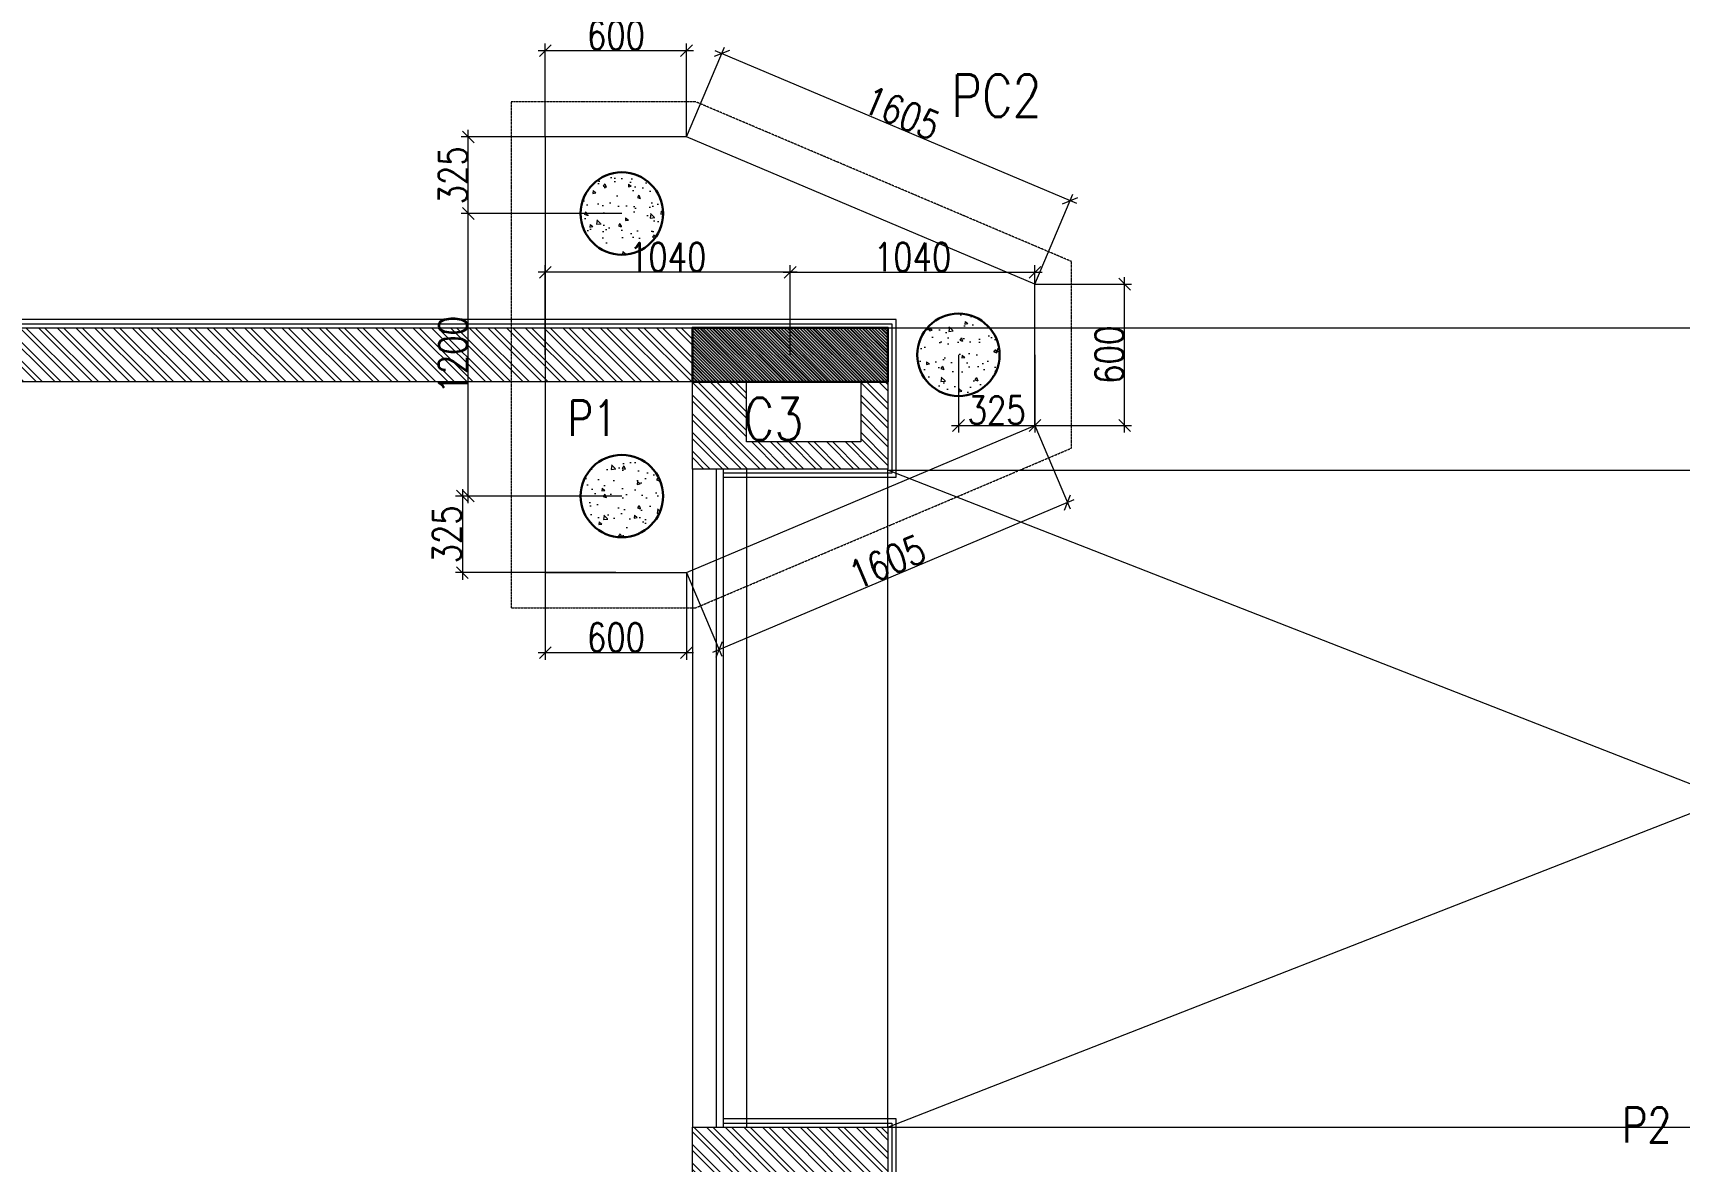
# Model space of a CAD drawing. Header units: metres. Extents: x 5205117 to 5948571, y 646915 to 1143748.
# Drawn here: x 5316880 to 5323873, y 800098 to 804888 of the extents above; entities that cross this region are included whole.
import ezdxf

# ---------------------------------------------------------------- set-up
doc = ezdxf.new("R2010")
doc.units = ezdxf.units.M
doc.header["$MEASUREMENT"] = 0
doc.header["$PDMODE"] = 35
doc.header["$PDSIZE"] = 10
doc.linetypes.add('DASHED', pattern=[0.75, 0.5, -0.25])
doc.linetypes.add('HIDDEN', pattern=[0.375, 0.25, -0.125])
doc.layers.get('0').update_dxf_attribs({"color": 1, "linetype": 'DASHED', "lineweight": 30})
doc.layers.add('A-GF', color=8, linetype='Continuous', lineweight=0, transparency=0.5)
for name, color, linetype, lineweight in [('dim start point', 10, 'Continuous', 0), ('S-COLUMN & WALL', 5, 'Continuous', 30), ('S-COLUMN_H', 250, 'Continuous', 0), ('S-FOUND-EXCAVATION', 253, 'HIDDEN', 0), ('S-FOUND-FOOTING', 7, 'Continuous', 15), ('S-PILE', 96, 'Continuous', 30), ('S-TEXT', 7, 'Continuous', 0), ('S-TEXT COL.', 1, 'Continuous', 0), ('S-TEXT PILE', 7, 'Continuous', 0)]:
    doc.layers.add(name, color=color, linetype=linetype, lineweight=lineweight)
doc.styles.add('C-ROOM', font='arial.ttf')
doc.styles.add('SETU 1', font='romans.shx', dxfattribs={"width": 0.8})
doc.dimstyles.new('A-DIM 100', dxfattribs={"dimscale": 100, "dimtxt": 2.5, "dimasz": 1.5, "dimexe": 1, "dimexo": 1, "dimgap": 0.5, "dimtad": 1, "dimdec": 0, "dimrnd": 5, "dimzin": 3, "dimdsep": 46, "dimtxsty": 'C-ROOM', "dimblk1": 'ARCHTICK', "dimblk2": 'ARCHTICK', "dimsah": 1, "dimcen": 1.5, "dimdle": 1, "dimclrd": 256, "dimclre": 256, "dimclrt": 256, "dimadec": 0, "dimazin": 0, "dimtfac": 0.6, "dimtdec": 0, "dimtofl": 0, "dimtmove": 1, "dimatfit": 3, "dimfxl": 1, "dimtolj": 1, "dimtzin": 0, "dimlwd": -1, "dimlwe": -1, "dimarcsym": 0})

# ---------------------------------------------------------------- blocks, each defined once
blk = doc.blocks.new('GBFB')
at = {"layer": 'A-GF', "ltscale": 5}
h = blk.add_hatch(dxfattribs=at)
h.set_pattern_fill('ANSI32', color=256, scale=150)
h.set_pattern_definition([(45, (2305818.317735393, 430359.1083499617), (-39.7747564417433, 39.7747564417433), []), (45, (2305844.834239643, 430359.1083499617), (-39.7747564417433, 39.7747564417433), [])])
h.paths.add_polyline_path([(2613559.22199503, 713331.9033151702), (2613559.22199503, 714066.9033151699), (2618134.221995029, 714066.9033151697), (2618134.221995029, 713331.9033151702), (2618364.22199503, 713331.9033151702), (2618364.22199503, 713951.9033151697), (2621064.221995032, 713951.9033151699), (2621064.221995032, 713331.9033151702), (2621294.221995032, 713331.9033151702), (2621294.221995032, 714181.9033151697), (2612581.72199503, 714181.9033151699), (2612581.72199503, 714081.9033151702), (2612481.72199503, 714081.9033151702), (2612481.72199503, 714181.9033151702), (2611504.22199503, 714181.9033151699), (2611504.22199503, 712216.9033151701), (2613559.22199503, 712216.9033151701), (2613559.22199503, 712331.9033151701), (2611734.22199503, 712331.9033151701), (2611734.22199503, 713951.9033151697), (2613329.22199503, 713951.9033151697), (2613329.22199503, 713331.9033151702)])
h.paths.add_polyline_path([(2622409.221995032, 713556.90331517), (2622614.22199503, 713556.90331517), (2622614.22199503, 713951.9033151701), (2622409.221995032, 713951.9033151701)], flags=16)
h.paths.add_polyline_path([(2623099.221995032, 714181.9033151701), (2623099.221995032, 713951.9033151701), (2622729.22199503, 713951.9033151701), (2622729.22199503, 713556.9033151701), (2623099.221995032, 713556.9033151701), (2623099.221995032, 713441.9033151701), (2622409.221995032, 713441.9033151701), (2622409.221995032, 713331.9033151702), (2622294.221995032, 713331.9033151702), (2622294.221995032, 714181.9033151701)], flags=17)
h.paths.add_polyline_path([(2630534.22199503, 706806.9033151697), (2628524.22199503, 706806.9033151697), (2628524.22199503, 706181.9033151697), (2628409.22199503, 706181.9033151697), (2628409.22199503, 707036.9033151699), (2630764.22199503, 707036.9033151699), (2630764.22199503, 703411.9033151699), (2626104.22199503, 703411.9033151699), (2626104.22199503, 704011.9033151697), (2626704.22199503, 704011.9033151697), (2626704.22199503, 706806.9033151697), (2626104.22199503, 706806.9033151697), (2626104.22199503, 708786.9033151701), (2626934.221995029, 708786.9033151701), (2626934.221995029, 707036.9033151699), (2627384.22199503, 707036.9033151699), (2627384.22199503, 706806.9033151697), (2626934.221995029, 706806.9033151697), (2626934.221995029, 705281.9033151696), (2628524.22199503, 705281.9033151696), (2628524.22199503, 705051.9033151697), (2626934.221995029, 705051.9033151697), (2626934.221995029, 703641.9033151699), (2630534.22199503, 703641.9033151699)])
h.paths.add_polyline_path([(2626334.221995029, 714181.9033151701), (2627304.22199503, 714181.9033151701), (2627304.22199503, 713951.9033151701), (2626934.221995029, 713951.9033151701), (2626934.221995029, 711316.9033151701), (2628734.22199503, 711316.9033151701), (2628734.22199503, 711916.9033151701), (2628849.22199503, 711916.9033151701), (2628849.22199503, 711316.9033151701), (2630649.22199503, 711316.9033151701), (2630649.22199503, 711916.9033151701), (2630764.22199503, 711916.9033151699), (2630764.22199503, 711086.9033151701), (2618134.22199503, 711086.90331517), (2618134.221995029, 712331.9033151694), (2618364.22199503, 712331.9033151694), (2618364.22199503, 711316.9033151701), (2622294.221995032, 711316.9033151701), (2622294.221995032, 712431.9033151697), (2622409.221995032, 712431.9033151697), (2622409.221995032, 711316.9033151703), (2625159.22199503, 711316.9033151703), (2625159.22199503, 712531.9033151702), (2625274.22199503, 712531.9033151702), (2625274.22199503, 711316.9033151703), (2626704.22199503, 711316.9033151701), (2626704.22199503, 713441.9033151701), (2625274.22199503, 713441.9033151701), (2625274.22199503, 713331.9033151702), (2625159.22199503, 713331.9033151702), (2625159.22199503, 713556.9033151701), (2626704.22199503, 713556.9033151701), (2626704.22199503, 713951.9033151701), (2626334.221995029, 713951.9033151701)])
h.paths.add_polyline_path([(2613029.22199503, 703411.9033151699), (2613029.22199503, 704011.9033151697), (2611504.22199503, 704011.9033151697), (2611504.22199503, 703411.9033151699)])
h.paths.add_polyline_path([(2613329.22199503, 703411.9033151699), (2618964.22199503, 703411.9033151696), (2618964.22199503, 704011.9033151697), (2618134.221995029, 704011.9033151697), (2618134.221995029, 703641.9033151696), (2613559.22199503, 703641.9033151699), (2613559.22199503, 704011.9033151697), (2613329.22199503, 704011.9033151697)])
h.paths.add_polyline_path([(2618364.22199503, 703896.9033151696), (2618364.22199503, 703641.9033151696), (2618849.22199503, 703641.9033151696), (2618849.22199503, 703896.9033151696)], flags=16)
h.paths.add_polyline_path([(2611734.22199503, 703641.9033151699), (2611734.22199503, 703896.9033151699), (2612799.221995029, 703896.9033151699), (2612799.221995029, 703641.9033151699)], flags=16)
h.paths.add_polyline_path([(2618964.22199503, 706806.9033151697), (2618964.22199503, 708786.9033151701), (2618134.221995029, 708786.9033151701), (2618134.221995029, 706806.9033151697)])
h.paths.add_polyline_path([(2618849.22199503, 707036.9033151696), (2618849.22199503, 708556.9033151699), (2618364.22199503, 708556.9033151699), (2618364.22199503, 707036.9033151696)], flags=16)
h.paths.add_polyline_path([(2635594.22199503, 714181.9033151701), (2628204.22199503, 714181.9033151701), (2628204.22199503, 713951.9033151701), (2628734.22199503, 713951.9033151701), (2628734.22199503, 712816.9033151701), (2628849.22199503, 712816.9033151701), (2628849.22199503, 713951.9033151701), (2630649.22199503, 713951.9033151701), (2630649.22199503, 712916.9033151701), (2630764.22199503, 712916.9033151701), (2630764.22199503, 713951.9033151701), (2635364.221995029, 713951.9033151701), (2635364.221995029, 713581.9033151701), (2635594.22199503, 713581.9033151701)])
h.paths.add_polyline_path([(2613559.22199503, 710716.9033151702), (2613559.22199503, 711316.9033151701), (2611504.22199503, 711316.9033151701), (2611504.22199503, 710716.9033151702)])
h.paths.add_polyline_path([(2613329.22199503, 710831.9033151701), (2613329.22199503, 711086.9033151701), (2611734.22199503, 711086.9033151701), (2611734.22199503, 710831.9033151701)], flags=16)
h.paths.add_polyline_path([(2635364.221995029, 709856.9033151701), (2630764.22199503, 709856.9033151701), (2630764.22199503, 708556.9033151699), (2630534.22199503, 708556.9033151699), (2630534.22199503, 710086.9033151702), (2635364.221995029, 710086.9033151702), (2635364.221995029, 710456.9033151701), (2635594.22199503, 710456.9033151701), (2635594.22199503, 709856.9033151701)])
h.paths.add_polyline_path([(2626219.22199503, 707036.9033151699), (2626704.22199503, 707036.9033151699), (2626704.22199503, 708556.9033151699), (2626219.22199503, 708556.9033151699)], flags=16)
h.paths.add_polyline_path([(2637419.22199503, 709856.9033151701), (2635894.22199503, 709856.9033151701), (2635894.22199503, 710456.9033151701), (2637419.22199503, 710456.9033151701)])
h.paths.add_polyline_path([(2637189.22199503, 710086.9033151702), (2636009.22199503, 710086.9033151702), (2636009.22199503, 710341.9033151701), (2637189.22199503, 710341.9033151701)], flags=16)
h.paths.add_polyline_path([(2637419.22199503, 714181.9033151699), (2635894.22199503, 714181.9033151699), (2635894.22199503, 713581.9033151699), (2637419.22199503, 713581.9033151699)])
h.paths.add_polyline_path([(2637189.22199503, 713951.90331517), (2636009.22199503, 713951.90331517), (2636009.22199503, 713696.90331517), (2637189.22199503, 713696.90331517)], flags=16)
h.paths.add_polyline_path([(2633144.22199503, 709556.9033151702), (2633144.22199503, 708556.9033151699), (2632914.221995029, 708556.9033151699), (2632914.221995029, 709556.9033151702)], flags=0)
h.paths.add_polyline_path([(2633144.22199503, 703411.9033151699), (2632914.221995029, 703411.9033151699), (2632914.221995029, 707036.9033151699), (2633144.22199503, 707036.9033151699)])
h.paths.add_polyline_path([(2626704.22199503, 703896.9033151696), (2626219.22199503, 703896.9033151696), (2626219.22199503, 703641.9033151699), (2626704.22199503, 703641.9033151699)], flags=16)
at = {"layer": 'A-GF', "ltscale": 100}
h = blk.add_hatch(dxfattribs=at)
h.set_pattern_fill('ANSI31', color=256, scale=75)
h.set_pattern_definition([(45, (1999356.026596897, 443833.9590000218), (-6.629126073623882, 6.629126073623883), [])])
h.paths.add_polyline_path([(2618964.22199503, 703411.9033151701), (2618964.22199503, 703641.9033151701), (2618134.221995029, 703641.9033151702), (2618134.221995029, 703411.9033151703)])
at = {"layer": 'A-GF', "ltscale": 5}
for p, q in [((2618134.221995029, 704011.9033151697), (2618134.221995029, 706806.9033151697)), ((2618234.22199503, 704011.9033151697), (2618234.22199503, 706806.9033151697)), ((2618264.22199503, 704011.9033151697), (2618264.22199503, 706806.9033151697)), ((2618364.22199503, 704011.9033151697), (2618364.22199503, 706806.9033151697)), ((2618964.22199503, 706806.9033151697), (2626104.22199503, 706806.9033151697)), ((2618964.22199503, 706806.9033151697), (2626104.22199503, 706806.9033151697)), ((2618964.22199503, 706806.9033151697), (2618964.22199503, 704011.9033151697)), ((2618964.22199503, 706806.9033151697), (2626104.22199503, 704016.9033151697)), ((2626104.22199503, 706806.9033151697), (2618964.221995028, 704016.9033151697)), ((2618964.221995028, 703411.9033151699), (2626104.22199503, 703411.9033151699))]:
    blk.add_line(p, q, dxfattribs=at)
for points in [[(2618964.22199503, 706806.9033151697), (2618964.22199503, 708786.9033151701), (2618134.221995029, 708786.9033151701), (2618134.221995029, 706806.9033151697)], [(2613329.22199503, 703411.9033151699), (2618964.22199503, 703411.9033151696), (2618964.22199503, 704011.9033151697), (2618134.221995029, 704011.9033151697), (2618134.221995029, 703641.9033151696), (2613559.22199503, 703641.9033151699), (2613559.22199503, 704011.9033151697), (2613329.22199503, 704011.9033151697)], [(2618364.22199503, 703896.9033151696), (2618364.22199503, 703641.9033151696), (2618849.22199503, 703641.9033151696), (2618849.22199503, 703896.9033151696)]]:
    blk.add_lwpolyline(points, close=True, dxfattribs=at)
at = {"layer": 'A-GF', "ltscale": 5, "flags": 128}
for points in [[(2618999.221995029, 708656.9033151703), (2618999.221995029, 706771.90331517), (2618264.22199503, 706771.90331517), (2618264.22199503, 706789.90331517), (2618981.22199503, 706789.90331517), (2618981.22199503, 708656.9033151703)], [(2618264.22199503, 704028.9033151701), (2618264.22199503, 704046.9033151701), (2618999.221995029, 704046.9033151701), (2618999.22199503, 703376.9033151699), (2613294.22199503, 703376.9033151699), (2613294.22199503, 704046.9033151701), (2613429.22199503, 704046.9033151701), (2613429.22199503, 704028.9033151701), (2613312.22199503, 704028.9033151701), (2613312.22199503, 703394.9033151697), (2618981.22199503, 703394.9033151699), (2618981.22199503, 704028.9033151701)], [(2618964.22199503, 703411.9033151701), (2618964.22199503, 703641.9033151701), (2618134.221995029, 703641.9033151702), (2618134.221995029, 703411.9033151703)]]:
    blk.add_lwpolyline(points, close=True, dxfattribs=at)
at = {"layer": 'A-GF', "ltscale": 5}
blk.add_lwpolyline([(2618964.22199503, 706806.9033151697), (2618964.22199503, 704016.9033151697), (2626104.22199503, 704016.9033151697), (2626104.22199503, 706806.9033151697)], dxfattribs=at)
blk = doc.blocks.new('jhgduhguix')
at = {"layer": 'A-GF', "ltscale": 5}
h = blk.add_hatch(dxfattribs=at)
h.set_pattern_fill('ANSI32', color=256, scale=150000)
h.set_pattern_definition([(45, (-82319456.2837868, -220251060.7751663), (-39774.7564417433, 39774.7564417433), []), (45, (-82292939.77953625, -220251060.7751663), (-39774.7564417433, 39774.7564417433), [])])
h.paths.add_polyline_path([(5087447.780857086, 780270.4902853967), (5087447.780857086, 779535.4902853965), (5092022.780857086, 779535.4902853965), (5092022.780857086, 780270.4902853967), (5092252.780856132, 780270.4902853967), (5092252.780856132, 779650.4902853967), (5094952.780857086, 779650.4902853967), (5094952.780857086, 780270.4902853967), (5095182.780856132, 780270.4902853967), (5095182.780856132, 779420.4902853966), (5087217.780856132, 779420.4902853966), (5087217.780856132, 779535.4902853965), (5086917.780857086, 779535.4902853965), (5086917.780857086, 779420.4902853966), (5086470.280857086, 779420.4902853966), (5086470.280857086, 779520.4902853966), (5086370.280856132, 779520.4902853966), (5086370.280856132, 779420.4902853966), (5085392.780856132, 779420.4902853966), (5085392.780856132, 781385.4902853965), (5087447.780857086, 781385.4902853965), (5087447.780857086, 781270.4902853965), (5085622.780857086, 781270.4902853965), (5085622.780857086, 779650.4902853967), (5087217.780856132, 779650.4902853967), (5087217.780856132, 780270.4902853967)])
h.paths.add_polyline_path([(5096782.780857086, 779420.4902853966), (5096782.780857086, 779650.4902853967), (5096297.780856132, 779650.4902853967), (5096297.780856132, 780045.4902853966), (5097372.780857086, 780045.4902853966), (5097372.780857086, 780275.4902853966), (5096297.780856132, 780275.4902853966), (5096182.780856132, 780275.4902853966), (5096182.780856132, 779420.4902853966)], flags=17)
h.paths.add_polyline_path([(5104422.780856133, 786775.4902853966), (5102412.780857086, 786775.4902853966), (5102412.780857086, 787400.4902853966), (5102297.780856132, 787400.4902853966), (5102297.780856132, 786545.4902853966), (5104652.780857086, 786545.4902853966), (5104652.780857086, 790170.4902853966), (5099992.780857085, 790170.4902853966), (5099992.780857085, 789570.4902853966), (5100592.780856133, 789570.4902853966), (5100592.780856133, 786775.4902853966), (5099992.780857085, 786775.4902853966), (5099992.780857085, 784815.4902853966), (5100822.780857086, 784815.4902853966), (5100822.780857086, 786545.4902853966), (5101297.780856133, 786545.4902853966), (5101297.780856133, 786775.4902853966), (5100822.780857086, 786775.4902853966), (5100822.780857086, 788300.4902855159), (5102412.780857086, 788300.4902855159), (5102412.780857086, 788530.4902853966), (5100822.780857086, 788530.4902853966), (5100822.780857086, 789940.4902853966), (5104422.780856133, 789940.4902853966)])
h.paths.add_polyline_path([(5100222.780856133, 779420.4902853966), (5101422.780856132, 779420.4902853966), (5101422.780856132, 779650.4902853967), (5100822.780857086, 779650.4902853967), (5100822.780857086, 782400.4902853966), (5102622.780857086, 782400.4902853966), (5102622.780857086, 781600.4902853966), (5102737.780857086, 781600.4902853966), (5102737.780857086, 782400.4902853966), (5104537.780857086, 782400.4902853966), (5104537.780857086, 781600.4902853966), (5104652.780857086, 781600.4902853966), (5104652.780857086, 782515.4902853966), (5092022.780857086, 782515.4902853966), (5092022.780857086, 781270.4902853965), (5092252.780856132, 781270.4902853965), (5092252.780856132, 782285.4902853966), (5096182.780856132, 782285.4902853966), (5096182.780856132, 781175.4902855158), (5096297.780856132, 781175.4902855158), (5096297.780856132, 782285.4902853966), (5099047.780856132, 782285.4902853966), (5099047.780856132, 781075.4902853966), (5099162.780857086, 781075.4902853966), (5099162.780857086, 782285.4902853966), (5100592.780856133, 782285.4902853966), (5100592.780856133, 780275.4902853966), (5099162.780857086, 780275.4902853966), (5097972.780856133, 780275.4902853966), (5097972.780856133, 780045.4902853966), (5100592.780856133, 780045.4902853966), (5100592.780856133, 779650.4902853967), (5100222.780856133, 779650.4902853967)])
h.paths.add_polyline_path([(5086917.780857086, 790170.4902853966), (5086917.780857086, 789570.4902853966), (5085392.780856132, 789570.4902853966), (5085392.780856132, 790170.4902853966)])
h.paths.add_polyline_path([(5087217.780856132, 790170.4902853966), (5092852.780857086, 790170.4902853966), (5092852.780857086, 789570.4902853966), (5092022.780857086, 789570.4902853966), (5092022.780857086, 789940.4902853966), (5087447.780857086, 789940.4902853966), (5087447.780857086, 789570.4902853966), (5087217.780856132, 789570.4902853966)])
h.paths.add_polyline_path([(5092252.780856132, 789685.4902853966), (5092252.780856132, 789940.4902853966), (5092737.780857087, 789940.4902853966), (5092737.780857087, 789685.4902853966)], flags=16)
h.paths.add_polyline_path([(5085622.780857086, 789940.4902853966), (5085622.780857086, 789685.4902853966), (5086687.780857086, 789685.4902853966), (5086687.780857086, 789940.4902853966)], flags=16)
h.paths.add_polyline_path([(5092852.780857086, 786775.4902853966), (5092852.780857086, 784815.4902853966), (5092022.780857086, 784815.4902853966), (5092022.780857086, 786775.4902853966)])
h.paths.add_polyline_path([(5092737.780857087, 786545.4902853966), (5092737.780857087, 785045.4902853965), (5092252.780856132, 785045.4902853965), (5092252.780856132, 786545.4902853966)], flags=16)
h.paths.add_polyline_path([(5109482.780857086, 779420.4902853966), (5102022.780857086, 779420.4902853966), (5102022.780857086, 779650.4902853967), (5102622.780857086, 779650.4902853967), (5102622.780857086, 780750.4902853967), (5102737.780857086, 780750.4902853967), (5102737.780857086, 779650.4902853967), (5104537.780857086, 779650.4902853967), (5104537.780857086, 780600.4902853967), (5104652.780857086, 780600.4902853967), (5104652.780857086, 779650.4902853967), (5109252.780856133, 779650.4902853967), (5109252.780856133, 780020.4902853966), (5109482.780857086, 780020.4902853966)])
h.paths.add_polyline_path([(5087447.780857086, 782885.4902853966), (5087447.780857086, 782285.4902853966), (5085392.780856132, 782285.4902853966), (5085392.780856132, 782885.4902853966)])
h.paths.add_polyline_path([(5087217.780856132, 782770.4902853966), (5087217.780856132, 782515.4902853966), (5085622.780857086, 782515.4902853966), (5085622.780857086, 782770.4902853966)], flags=16)
h.paths.add_polyline_path([(5109252.780856133, 783745.4902853966), (5104652.780857086, 783745.4902853966), (5104652.780857086, 785045.4902853965), (5104422.780856133, 785045.4902853965), (5104422.780856133, 783515.4902853966), (5109252.780856133, 783515.4902853966), (5109252.780856133, 783145.4902853966), (5109482.780857086, 783145.4902853966), (5109482.780857086, 783745.4902853966)])
h.paths.add_polyline_path([(5100107.780857086, 786545.4902853966), (5100592.780856133, 786545.4902853966), (5100592.780856133, 785045.4902853965), (5100107.780857086, 785045.4902853965)], flags=16)
h.paths.add_polyline_path([(5111307.780856132, 783745.4902853966), (5109782.780857086, 783745.4902853966), (5109782.780857086, 783145.4902853966), (5111307.780856132, 783145.4902853966)])
h.paths.add_polyline_path([(5111077.780857086, 783515.4902853966), (5109897.780857086, 783515.4902853966), (5109897.780857086, 783260.4902853965), (5111077.780857086, 783260.4902853965)], flags=16)
h.paths.add_polyline_path([(5111307.780856132, 779420.4902853966), (5109782.780857086, 779420.4902853966), (5109782.780857086, 780020.4902853966), (5111307.780856132, 780020.4902853966)])
h.paths.add_polyline_path([(5111077.780857086, 779650.4902853967), (5109897.780857086, 779650.4902853967), (5109897.780857086, 779905.4902853966), (5111077.780857086, 779905.4902853966)], flags=16)
h.paths.add_polyline_path([(5107032.780857086, 784045.4902853966), (5107032.780857086, 785045.4902853965), (5106802.780856132, 785045.4902853965), (5106802.780856132, 784045.4902853966)], flags=17)
h.paths.add_polyline_path([(5107032.780857086, 790170.4902853966), (5106802.780856132, 790170.4902853966), (5106802.780856132, 786545.4902853966), (5107032.780857086, 786545.4902853966)])
h.paths.add_polyline_path([(5100592.780856133, 789685.4902853966), (5100107.780857086, 789685.4902853966), (5100107.780857086, 789940.4902853966), (5100592.780856133, 789940.4902853966)], flags=16)
blk = doc.blocks.new('P2')
at = {"layer": 'S-PILE', "lineweight": 0}
h = blk.add_hatch(dxfattribs=at)
h.set_pattern_fill('AR-CONC', color=256, scale=20)
h.set_pattern_definition([(50, (0, 0), (143.4520365201507, -12.55042699651902), [15, -165]), (355, (0, 0), (-27.7502667226, 150.4384267400024), [12, -132]), (100.45144446, (11.9543362, -1.0458688), (115.7017693454224, 137.8879981937259), [12.74803839999999, -140.2284223999999]), (46.1842, (0, 40), (213.4482661343145, -33.10385615861531), [22.5, -247.5]), (96.63563549000003, (17.787349, 37.2413386), (186.9323891348456, 194.8237201549101), [19.1220684, -210.3427519999999]), (351.18416399, (0, 40), (186.9323890109546, 194.823720053998), [18, -198.0000002]), (21, (20, 30), (119.3814104236923, -80.52377813306776), [15, -165]), (326, (20, 30), (48.66306638431634, 145.0300090093706), [12, -132]), (71.45144474, (29.94845080000001, 23.2896852), (168.0444753459942, 64.50623056127077), [12.748038, -140.2284224]), (37.5, (0, 0), (2.431971063458133, 66.5787707662623), [0, -130.4, 0, -134, 0, -132.5]), (7.499999999999999, (0, 0), (52.61390748842972, 78.88234237647205), [0, -76.39999999999999, 0, -127.4, 0, -50.5]), (327.5, (-44.59999999999999, 0), (106.7644872344818, -4.510974346875951), [0, -50, 0, -156, 0, -207]), (317.5, (-64.6, 0), (116.6372338684772, 20.02099646646354), [0, -65, 0, -103.6, 0, -147])])
edge = h.paths.add_edge_path()
edge.add_arc((0, 0), 175, 0, 360)
at = {"layer": 'S-PILE'}
blk.add_circle((0, 0), 175, dxfattribs=at)
blk = doc.blocks.new('_Oblique')
at = {"color": 0, "linetype": 'ByBlock', "lineweight": -2}
blk.add_line((-0.5, -0.5), (0.5, 0.5), dxfattribs=at)
blk = doc.blocks.new('*D627')
at = {"layer": 'Defpoints', "color": 0, "transparency": 16777216}
for p in [(5319806.013120014, 804800.9663963645), (5319656.349631287, 804446.53060524), (5321136.486009562, 803821.5305919441)]:
    blk.add_point(p, dxfattribs=at)
at = {"layer": 'S-TEXT', "color": 9, "transparency": 16777216}
for p, q in [((5319656.349631287, 804446.53060524), (5319817.683129605, 804828.6035249443)), ((5321136.486009562, 803821.5305919441), (5321297.81950788, 804203.6035116487))]:
    blk.add_line(p, q, dxfattribs=at)
at = {"layer": 'S-TEXT', "transparency": 16777216}
blk.add_line((5321313.78662687, 804164.2963734778), (5319778.375991433, 804812.6364059552), dxfattribs=at)
at = {"layer": 'S-TEXT', "transparency": 16777216, "xscale": 50, "yscale": 50, "zscale": 50}
for p, rotation in [((5319806.013120014, 804800.9663963645), 157.107689334006), ((5321286.149498289, 804175.9663830687), 337.107689334006)]:
    blk.add_blockref('_Oblique', p, dxfattribs=dict(at, rotation=rotation))
at = {"layer": 'S-TEXT', "color": 0, "lineweight": 0, "transparency": 16777216, "insert": (5320571.366329931, 804548.3468349734), "char_height": 120, "attachment_point": 5, "rotation": 337.107689334006, "style": 'SETU 1'}
blk.add_mtext('\\A1;1605', dxfattribs=at)
blk = doc.blocks.new('*D628')
at = {"layer": 'Defpoints', "color": 0, "transparency": 16777216}
for p in [(5321136.486009561, 803221.5305919437), (5319656.349631285, 802596.5306052396), (5319794.456724928, 802269.4628648435)]:
    blk.add_point(p, dxfattribs=at)
at = {"layer": 'S-TEXT', "color": 9, "transparency": 16777216}
for p, q in [((5321136.486009561, 803221.5305919437), (5321286.263112374, 802866.8257227895)), ((5319656.349631285, 802596.5306052396), (5319806.126734097, 802241.8257360854))]:
    blk.add_line(p, q, dxfattribs=at)
at = {"layer": 'S-TEXT', "transparency": 16777216}
blk.add_line((5321302.230231962, 802906.1328607168), (5319766.81959617, 802257.792855674), dxfattribs=at)
at = {"layer": 'S-TEXT', "transparency": 16777216, "xscale": 50, "yscale": 50, "zscale": 50}
for p, rotation in [((5321274.593103204, 802894.4628515473), 22.89230979239838), ((5319794.456724928, 802269.4628648435), 202.8923097923984)]:
    blk.add_blockref('_Oblique', p, dxfattribs=dict(at, rotation=rotation))
at = {"layer": 'S-TEXT', "color": 0, "lineweight": 0, "transparency": 16777216, "insert": (5320509.239894199, 802641.8433038378), "char_height": 120, "attachment_point": 5, "rotation": 22.892309792398407, "style": 'SETU 1'}
blk.add_mtext('\\A1;1605', dxfattribs=at)
blk = doc.blocks.new('*D629')
at = {"layer": 'Defpoints', "color": 0, "transparency": 16777216}
for p in [(5321136.486009565, 803821.5305919441), (5321517.184139254, 803821.5305919441), (5321136.486009565, 803221.5305919443)]:
    blk.add_point(p, dxfattribs=at)
at = {"layer": 'S-TEXT', "color": 9, "transparency": 16777216}
for p, q in [((5321136.486009565, 803821.5305919441), (5321547.184139253, 803821.5305919441)), ((5321136.486009565, 803221.5305919443), (5321547.184139253, 803221.5305919443))]:
    blk.add_line(p, q, dxfattribs=at)
at = {"layer": 'S-TEXT', "transparency": 16777216}
blk.add_line((5321517.184139254, 803191.5305919443), (5321517.184139254, 803851.5305919442), dxfattribs=at)
at = {"layer": 'S-TEXT', "transparency": 16777216, "xscale": 50, "yscale": 50, "zscale": 50}
for p, rotation in [((5321517.184139254, 803821.5305919441), 90), ((5321517.184139254, 803221.5305919443), 270)]:
    blk.add_blockref('_Oblique', p, dxfattribs=dict(at, rotation=rotation))
at = {"layer": 'S-TEXT', "color": 0, "lineweight": 0, "transparency": 16777216, "insert": (5321452.184139253, 803521.5305919425), "char_height": 120, "attachment_point": 5, "rotation": 90, "style": 'SETU 1'}
blk.add_mtext('\\A1;600', dxfattribs=at)
blk = doc.blocks.new('*D625')
at = {"layer": 'Defpoints', "color": 0, "transparency": 16777216}
for p in [(5318729.146446501, 804121.530597091), (5319381.486009565, 804121.530597091), (5319381.486009564, 802921.530597091)]:
    blk.add_point(p, dxfattribs=at)
at = {"layer": 'S-TEXT', "transparency": 16777216}
blk.add_line((5318729.146446501, 802891.530597091), (5318729.146446501, 804151.530597091), dxfattribs=at)
at = {"layer": 'S-TEXT', "color": 9, "transparency": 16777216}
for p, q in [((5319381.486009565, 804121.530597091), (5318699.1464465, 804121.530597091)), ((5319381.486009564, 802921.530597091), (5318699.1464465, 802921.530597091))]:
    blk.add_line(p, q, dxfattribs=at)
at = {"layer": 'S-TEXT', "transparency": 16777216, "xscale": 50, "yscale": 50, "zscale": 50}
for p, rotation in [((5318729.146446501, 804121.530597091), 90), ((5318729.146446501, 802921.530597091), 270)]:
    blk.add_blockref('_Oblique', p, dxfattribs=dict(at, rotation=rotation))
at = {"layer": 'S-TEXT', "color": 0, "lineweight": 0, "transparency": 16777216, "insert": (5318664.1464465, 803521.5305970892), "char_height": 120, "attachment_point": 5, "rotation": 90, "style": 'SETU 1'}
blk.add_mtext('\\A1;1200', dxfattribs=at)
blk = doc.blocks.new('*D630')
at = {"layer": 'Defpoints', "color": 0, "transparency": 16777216}
for p in [(5319056.34958299, 802596.5306052396), (5319656.349631286, 802596.5306052396), (5319656.349631286, 802256.6748434372)]:
    blk.add_point(p, dxfattribs=at)
at = {"layer": 'S-TEXT', "color": 9, "transparency": 16777216}
for p, q in [((5319056.34958299, 802596.5306052396), (5319056.34958299, 802226.6748434372)), ((5319656.349631286, 802596.5306052396), (5319656.349631286, 802226.6748434372))]:
    blk.add_line(p, q, dxfattribs=at)
at = {"layer": 'S-TEXT', "transparency": 16777216}
blk.add_line((5319026.349582991, 802256.6748434372), (5319686.349631287, 802256.6748434372), dxfattribs=at)
at = {"layer": 'S-TEXT', "transparency": 16777216, "xscale": 50, "yscale": 50, "zscale": 50, "rotation": 180}
blk.add_blockref('_Oblique', (5319056.34958299, 802256.6748434372), dxfattribs=at)
at = {"layer": 'S-TEXT', "transparency": 16777216, "xscale": 50, "yscale": 50, "zscale": 50}
blk.add_blockref('_Oblique', (5319656.349631286, 802256.6748434372), dxfattribs=at)
at = {"layer": 'S-TEXT', "color": 0, "lineweight": 0, "transparency": 16777216, "insert": (5319356.349607138, 802321.6748434372), "char_height": 120, "attachment_point": 5, "style": 'SETU 1'}
blk.add_mtext('\\A1;600', dxfattribs=at)
blk = doc.blocks.new('*D631')
at = {"layer": 'Defpoints', "color": 0, "transparency": 16777216}
for p in [(5319656.349631286, 804813.500790893), (5319056.349582991, 804446.5306052396), (5319656.349631286, 804446.5306052396)]:
    blk.add_point(p, dxfattribs=at)
at = {"layer": 'S-TEXT', "transparency": 16777216}
blk.add_line((5319026.349582991, 804813.500790893), (5319686.349631287, 804813.500790893), dxfattribs=at)
at = {"layer": 'S-TEXT', "color": 9, "transparency": 16777216}
for p, q in [((5319056.349582991, 804446.5306052396), (5319056.349582991, 804843.5007908929)), ((5319656.349631286, 804446.5306052396), (5319656.349631286, 804843.5007908929))]:
    blk.add_line(p, q, dxfattribs=at)
at = {"layer": 'S-TEXT', "transparency": 16777216, "xscale": 50, "yscale": 50, "zscale": 50, "rotation": 180}
blk.add_blockref('_Oblique', (5319056.349582991, 804813.500790893), dxfattribs=at)
at = {"layer": 'S-TEXT', "transparency": 16777216, "xscale": 50, "yscale": 50, "zscale": 50}
blk.add_blockref('_Oblique', (5319656.349631286, 804813.500790893), dxfattribs=at)
at = {"layer": 'S-TEXT', "color": 0, "lineweight": 0, "transparency": 16777216, "insert": (5319356.349607139, 804878.500790893), "char_height": 120, "attachment_point": 5, "style": 'SETU 1'}
blk.add_mtext('\\A1;600', dxfattribs=at)
blk = doc.blocks.new('*D632')
at = {"layer": 'Defpoints', "color": 0, "transparency": 16777216}
for p in [(5319056.34958299, 803872.2082709942), (5319056.34958299, 803521.5306052396), (5320096.486009561, 803521.5305919459)]:
    blk.add_point(p, dxfattribs=at)
at = {"layer": 'S-TEXT', "transparency": 16777216}
blk.add_line((5320126.486009562, 803872.2082709942), (5319026.349582991, 803872.2082709942), dxfattribs=at)
at = {"layer": 'S-TEXT', "color": 9, "transparency": 16777216}
for p, q in [((5319056.34958299, 803521.5306052396), (5319056.34958299, 803902.2082709944)), ((5320096.486009561, 803521.5305919459), (5320096.486009561, 803902.2082709944))]:
    blk.add_line(p, q, dxfattribs=at)
at = {"layer": 'S-TEXT', "transparency": 16777216, "xscale": 50, "yscale": 50, "zscale": 50, "rotation": 180}
blk.add_blockref('_Oblique', (5319056.34958299, 803872.2082709942), dxfattribs=at)
at = {"layer": 'S-TEXT', "transparency": 16777216, "xscale": 50, "yscale": 50, "zscale": 50}
blk.add_blockref('_Oblique', (5320096.486009561, 803872.2082709942), dxfattribs=at)
at = {"layer": 'S-TEXT', "color": 0, "lineweight": 0, "transparency": 16777216, "insert": (5319576.417796277, 803937.2082709942), "char_height": 120, "attachment_point": 5, "style": 'SETU 1'}
blk.add_mtext('\\A1;1040', dxfattribs=at)
blk = doc.blocks.new('*D633')
at = {"layer": 'Defpoints', "color": 0, "transparency": 16777216}
for p in [(5321136.486009562, 803872.2082709941), (5320096.486009561, 803521.5305919459), (5321136.486009562, 803521.5305919438)]:
    blk.add_point(p, dxfattribs=at)
at = {"layer": 'S-TEXT', "transparency": 16777216}
blk.add_line((5320066.486009563, 803872.2082709941), (5321166.486009563, 803872.2082709941), dxfattribs=at)
at = {"layer": 'S-TEXT', "color": 9, "transparency": 16777216}
for p, q in [((5320096.486009561, 803521.5305919459), (5320096.486009561, 803902.2082709941)), ((5321136.486009562, 803521.5305919438), (5321136.486009562, 803902.2082709941))]:
    blk.add_line(p, q, dxfattribs=at)
at = {"layer": 'S-TEXT', "transparency": 16777216, "xscale": 50, "yscale": 50, "zscale": 50, "rotation": 180}
blk.add_blockref('_Oblique', (5320096.486009561, 803872.2082709941), dxfattribs=at)
at = {"layer": 'S-TEXT', "transparency": 16777216, "xscale": 50, "yscale": 50, "zscale": 50}
blk.add_blockref('_Oblique', (5321136.486009562, 803872.2082709941), dxfattribs=at)
at = {"layer": 'S-TEXT', "color": 0, "lineweight": 0, "transparency": 16777216, "insert": (5320616.486009562, 803937.2082709942), "char_height": 120, "attachment_point": 5, "style": 'SETU 1'}
blk.add_mtext('\\A1;1040', dxfattribs=at)
blk = doc.blocks.new('*D634')
at = {"layer": 'Defpoints', "color": 0, "transparency": 16777216}
for p in [(5319381.486009564, 802921.530597091), (5318704.146446504, 802596.5306052401), (5319356.486009565, 802596.5306052401)]:
    blk.add_point(p, dxfattribs=at)
at = {"layer": 'S-TEXT', "color": 9, "transparency": 16777216}
for p, q in [((5319381.486009564, 802921.530597091), (5318674.146446503, 802921.530597091)), ((5319356.486009565, 802596.5306052401), (5318674.146446503, 802596.5306052401))]:
    blk.add_line(p, q, dxfattribs=at)
at = {"layer": 'S-TEXT', "transparency": 16777216}
blk.add_line((5318704.146446504, 802951.530597091), (5318704.146446504, 802566.5306052401), dxfattribs=at)
at = {"layer": 'S-TEXT', "transparency": 16777216, "xscale": 50, "yscale": 50, "zscale": 50}
for p, rotation in [((5318704.146446504, 802921.530597091), 90), ((5318704.146446504, 802596.5306052401), 270)]:
    blk.add_blockref('_Oblique', p, dxfattribs=dict(at, rotation=rotation))
at = {"layer": 'S-TEXT', "color": 0, "lineweight": 0, "transparency": 16777216, "insert": (5318639.146446503, 802759.0306011637), "char_height": 120, "attachment_point": 5, "rotation": 90, "style": 'SETU 1'}
blk.add_mtext('\\A1;325', dxfattribs=at)
blk = doc.blocks.new('*D626')
at = {"layer": 'Defpoints', "color": 0, "transparency": 16777216}
for p in [(5318729.146446506, 804446.5305786479), (5319381.486009564, 804446.5305786479), (5319381.486009564, 804121.530586797)]:
    blk.add_point(p, dxfattribs=at)
at = {"layer": 'S-TEXT', "color": 9, "transparency": 16777216}
for p, q in [((5319381.486009564, 804446.5305786479), (5318699.146446506, 804446.5305786479)), ((5319381.486009564, 804121.530586797), (5318699.146446506, 804121.530586797))]:
    blk.add_line(p, q, dxfattribs=at)
at = {"layer": 'S-TEXT', "transparency": 16777216}
blk.add_line((5318729.146446506, 804091.530586797), (5318729.146446506, 804476.5305786479), dxfattribs=at)
at = {"layer": 'S-TEXT', "transparency": 16777216, "xscale": 50, "yscale": 50, "zscale": 50}
for p, rotation in [((5318729.146446506, 804446.5305786479), 90), ((5318729.146446506, 804121.530586797), 270)]:
    blk.add_blockref('_Oblique', p, dxfattribs=dict(at, rotation=rotation))
at = {"layer": 'S-TEXT', "color": 0, "lineweight": 0, "transparency": 16777216, "insert": (5318664.146446506, 804284.0305827208), "char_height": 120, "attachment_point": 5, "rotation": 90, "style": 'SETU 1'}
blk.add_mtext('\\A1;325', dxfattribs=at)
blk = doc.blocks.new('*D635')
at = {"layer": 'Defpoints', "color": 0, "transparency": 16777216}
for p in [(5320811.486009562, 803521.5305919439), (5321136.486009562, 803521.5305919438), (5321136.486009562, 803221.5305919437)]:
    blk.add_point(p, dxfattribs=at)
at = {"layer": 'S-TEXT', "color": 9, "transparency": 16777216}
for p, q in [((5320811.486009562, 803521.5305919439), (5320811.486009562, 803191.5305919437)), ((5321136.486009562, 803521.5305919438), (5321136.486009562, 803191.5305919437))]:
    blk.add_line(p, q, dxfattribs=at)
at = {"layer": 'S-TEXT', "transparency": 16777216}
blk.add_line((5320781.486009563, 803221.5305919437), (5321166.486009563, 803221.5305919437), dxfattribs=at)
at = {"layer": 'S-TEXT', "transparency": 16777216, "xscale": 50, "yscale": 50, "zscale": 50, "rotation": 180}
blk.add_blockref('_Oblique', (5320811.486009562, 803221.5305919437), dxfattribs=at)
at = {"layer": 'S-TEXT', "transparency": 16777216, "xscale": 50, "yscale": 50, "zscale": 50}
blk.add_blockref('_Oblique', (5321136.486009562, 803221.5305919437), dxfattribs=at)
at = {"layer": 'S-TEXT', "color": 0, "lineweight": 0, "transparency": 16777216, "insert": (5320973.986009562, 803286.5305919437), "char_height": 120, "attachment_point": 5, "style": 'SETU 1'}
blk.add_mtext('\\A1;325', dxfattribs=at)

msp = doc.modelspace()

# ---------------------------------------------------------------- hatches: boundary and pattern name
at = {"layer": 'S-COLUMN_H'}
h = msp.add_hatch(color=256, dxfattribs=at)
h.dxf.hatch_style = 1
h.paths.add_polyline_path([(5320511.486001935, 803406.5305919464), (5320511.486001935, 803636.5305919464), (5319681.486001935, 803636.5305919464), (5319681.486001935, 803406.5305919464)])

# ---------------------------------------------------------------- linework, layer by layer
at = {"layer": 'S-COLUMN & WALL', "color": 5}
msp.add_lwpolyline([(5320511.486001935, 803406.5305919464), (5320511.486001935, 803636.5305919464), (5319681.486001935, 803636.5305919464), (5319681.486001935, 803406.5305919464)], close=True, dxfattribs=at)
at = {"layer": 'S-FOUND-EXCAVATION'}
msp.add_lwpolyline([(5321291.128311529, 803917.9657809855), (5319693.595725229, 804596.5306052135), (5318910.991884958, 804596.5306052135), (5318910.991884957, 802446.5306052135), (5319693.595723914, 802446.5306052135), (5321291.128311529, 803125.0954010756)], close=True, dxfattribs=at)
at = {"layer": 'S-FOUND-FOOTING', "color": 202}
msp.add_lwpolyline([(5321136.486009562, 803821.5305919437), (5319656.349631286, 804446.5306052396), (5319056.349582991, 804446.5306052396), (5319056.34958299, 802596.5306052396), (5319656.349631286, 802596.5306052396), (5321136.486009562, 803221.5305919439), (5321136.486009562, 803821.5305919437)], dxfattribs=at)

# ---------------------------------------------------------------- block references
at = {"layer": 'A-GF', "xscale": -1, "rotation": 180}
msp.add_blockref('GBFB', (2701547.264006906, 1507048.433907116), dxfattribs=at)
at = {"layer": 'dim start point', "color": 12}
msp.add_blockref('jhgduhguix', (227658.7051458024, 13466.04030654894), dxfattribs=at)
at = {"layer": 'S-PILE', "rotation": 270}
for p in [(5319381.486009563, 804121.5305970906), (5320811.486009562, 803521.5305919439), (5319381.486009563, 802921.5305970906)]:
    msp.add_blockref('P2', p, dxfattribs=at)

# ---------------------------------------------------------------- texts
at = {"layer": 'S-TEXT COL.', "color": 7, "style": 'SETU 1', "width": 0.8}
msp.add_text('PC2', height=180, dxfattribs=at).set_placement((5320781.894313705, 804531.6592957702))
at = {"layer": 'S-TEXT COL.', "color": 1, "true_color": 0xe61414, "style": 'SETU 1', "width": 0.8}
msp.add_text('C3', height=180, dxfattribs=at).set_placement((5319899.597907001, 803159.4435825738))
at = {"layer": 'S-TEXT PILE', "style": 'SETU 1', "width": 0.8}
for s, p in [('P1', (5319150.805901364, 803178.0256469819)), ('P2', (5323629.913510642, 800175.8244857796))]:
    msp.add_text(s, height=150, dxfattribs=at).set_placement(p)

# ---------------------------------------------------------------- dimensions: what is measured, and where the dimension line sits
at = {"layer": 'S-TEXT', "lineweight": 0}
for p1, p2, distance, picture, middle in [((5319056.349582991, 804446.5306052396), (5319656.349631286, 804446.5306052396), 366.97018565342296, '*D631', (5319356.349607139, 804878.500790893)), ((5321136.486009562, 803821.5305919437), (5319656.349631286, 804446.5306052396), -384.73872938475506, '*D627', (5320571.366329931, 804548.3468349734)), ((5319381.486009563, 802921.5305970906), (5319381.486009563, 804121.5305970906), 652.3395630624145, '*D625', (5318664.1464465, 803521.5305970892)), ((5321136.486009562, 803221.5305919439), (5321136.486009562, 803821.5305919437), -380.69812969118357, '*D629', (5321452.184139253, 803521.5305919425)), ((5321136.486009562, 803221.5305919439), (5319656.349631286, 802596.5306052396), 355.03081010225895, '*D628', (5320509.239894199, 802641.8433038378)), ((5319056.34958299, 802596.5306052396), (5319656.349631286, 802596.5306052396), -339.85576180240605, '*D630', (5319356.349607138, 802321.6748434372))]:
    dim = msp.add_aligned_dim(p1=p1, p2=p2, distance=distance, dimstyle='A-DIM 100', override={"dimtxt": 1.199999999999999, "dimasz": 0.5, "dimexe": 0.3, "dimexo": 0, "dimgap": 0.05, "dimtxsty": 'SETU 1', "dimblk1": 'Oblique', "dimblk2": 'Oblique', "dimdle": 0.3, "dimclre": 9, "dimclrt": 0}, dxfattribs=at)
    dim.commit()
    dim.dimension.update_dxf_attribs({"geometry": picture, "text_midpoint": middle})
for base, p1, p2, angle, picture, middle in [((5318729.146446506, 804446.5305786479), (5319381.486009563, 804121.5305867966), (5319381.486009563, 804446.5305786474), 90, '*D626', (5318664.146446506, 804284.0305827208)), ((5318704.146446504, 802596.5306052401), (5319381.486009563, 802921.5305970906), (5319356.486009562, 802596.5306052396), 270, '*D634', (5318639.146446503, 802759.0306011637))]:
    dim = msp.add_linear_dim(base=base, p1=p1, p2=p2, angle=angle, dimstyle='A-DIM 100', override={"dimtxt": 1.199999999999999, "dimasz": 0.5, "dimexe": 0.3, "dimexo": 0, "dimgap": 0.05, "dimtxsty": 'SETU 1', "dimblk1": 'Oblique', "dimblk2": 'Oblique', "dimdle": 0.3, "dimclre": 9, "dimclrt": 0}, dxfattribs=at)
    dim.commit()
    dim.dimension.update_dxf_attribs({"geometry": picture, "text_midpoint": middle})
for base, p1, p2, picture, middle in [((5319056.34958299, 803872.2082709942), (5320096.486009561, 803521.5305919459), (5319056.34958299, 803521.5306052396), '*D632', (5319576.417796277, 803937.2082709942)), ((5321136.486009562, 803872.2082709941), (5320096.486009561, 803521.5305919459), (5321136.486009562, 803521.5305919438), '*D633', (5320616.486009562, 803937.2082709942)), ((5321136.486009562, 803221.5305919437), (5320811.486009562, 803521.5305919439), (5321136.486009562, 803521.5305919438), '*D635', (5320973.986009562, 803286.5305919437))]:
    dim = msp.add_linear_dim(base=base, p1=p1, p2=p2, dimstyle='A-DIM 100', override={"dimtxt": 1.199999999999999, "dimasz": 0.5, "dimexe": 0.3, "dimexo": 0, "dimgap": 0.05, "dimtxsty": 'SETU 1', "dimblk1": 'Oblique', "dimblk2": 'Oblique', "dimdle": 0.3, "dimclre": 9, "dimclrt": 0}, dxfattribs=at)
    dim.commit()
    dim.dimension.update_dxf_attribs({"geometry": picture, "text_midpoint": middle})

doc.saveas('drawing.dxf')
